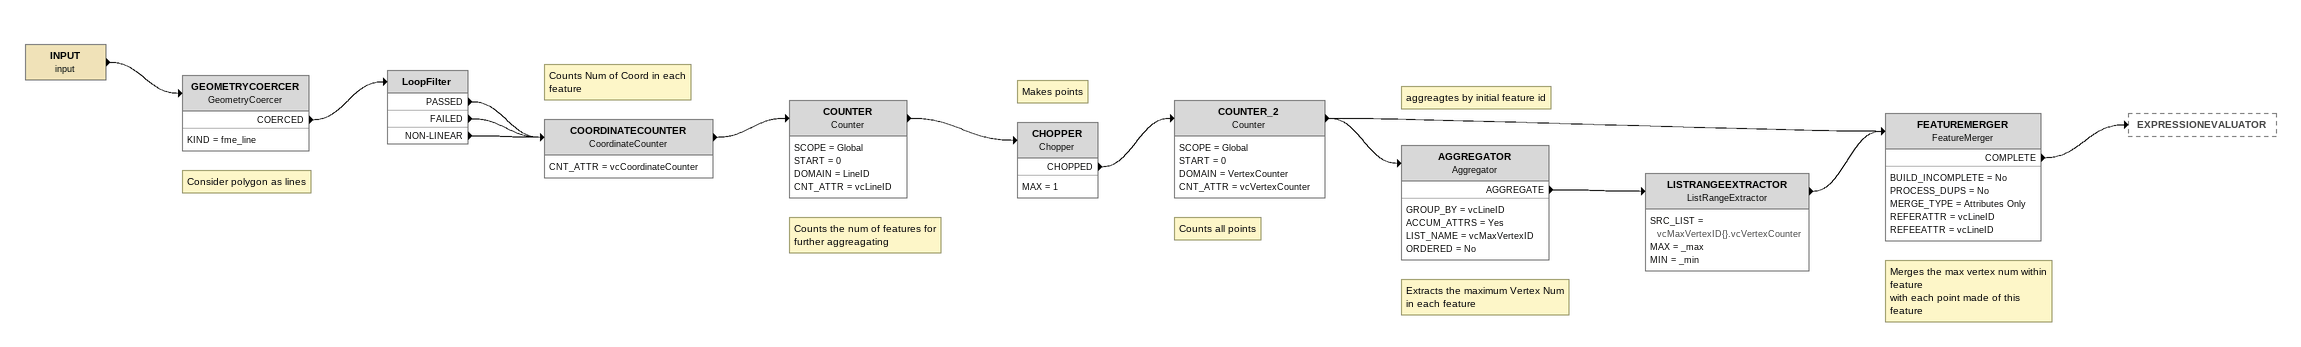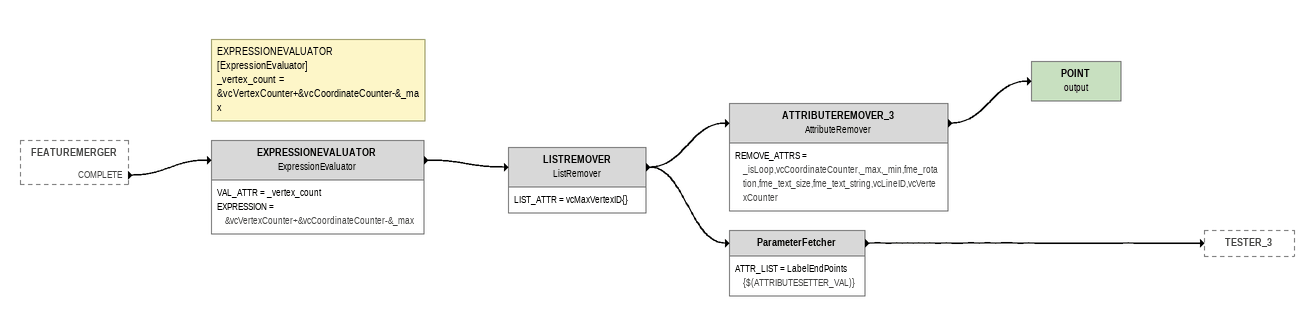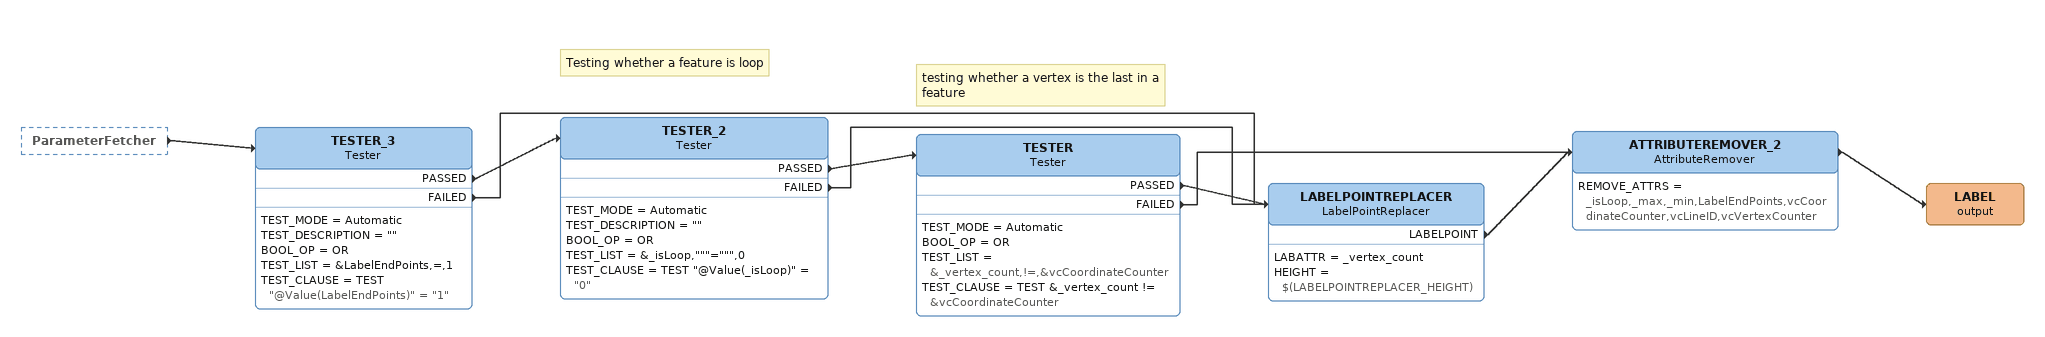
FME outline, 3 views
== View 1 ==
INPUT (input)
    -> GEOMETRYCOERCER
Note: Consider polygon as lines
GEOMETRYCOERCER: GeometryCoercer
    KIND = fme_line
    COERCED -> LoopFilter
LoopFilter
    PASSED -> COORDINATECOUNTER
    FAILED -> COORDINATECOUNTER
    NON-LINEAR -> COORDINATECOUNTER
Note: Counts Num of Coord in each feature
COORDINATECOUNTER: CoordinateCounter
    CNT_ATTR = vcCoordinateCounter
    -> COUNTER
Note: Counts the num of features for further aggreagating
COUNTER: Counter
    SCOPE = Global
    START = 0
    DOMAIN = LineID
    CNT_ATTR = vcLineID
    -> CHOPPER
Note: Makes points
CHOPPER: Chopper
    MAX = 1
    CHOPPED -> COUNTER_2
Note: Counts all points
COUNTER_2: Counter
    SCOPE = Global
    START = 0
    DOMAIN = VertexCounter
    CNT_ATTR = vcVertexCounter
    -> AGGREGATOR
    -> FEATUREMERGER
Note: aggreagtes by initial feature id
AGGREGATOR: Aggregator
    GROUP_BY = vcLineID
    ACCUM_ATTRS = Yes
    LIST_NAME = vcMaxVertexID
    ORDERED = No
    AGGREGATE -> LISTRANGEEXTRACTOR
Note: Extracts the maximum Vertex Num in each feature
LISTRANGEEXTRACTOR: ListRangeExtractor
    SRC_LIST = vcMaxVertexID{}.vcVertexCounter
    MAX = _max
    MIN = _min
    -> FEATUREMERGER
Note: Merges the max vertex num within feature / with each point made of this feature
FEATUREMERGER: FeatureMerger
    BUILD_INCOMPLETE = No
    PROCESS_DUPS = No
    MERGE_TYPE = Attributes Only
    REFERATTR = vcLineID
    REFEEATTR = vcLineID
    COMPLETE -> EXPRESSIONEVALUATOR

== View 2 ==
FEATUREMERGER [outside]
    COMPLETE -> EXPRESSIONEVALUATOR
Note: EXPRESSIONEVALUATOR [ExpressionEvaluator] / _vertex_count = &vcVertexCounter+&vcCoordinateCounter-&_max
EXPRESSIONEVALUATOR: ExpressionEvaluator
    VAL_ATTR = _vertex_count
    EXPRESSION = &vcVertexCounter+&vcCoordinateCounter-&_max
    -> LISTREMOVER
LISTREMOVER: ListRemover
    LIST_ATTR = vcMaxVertexID{}
    -> ATTRIBUTEREMOVER_3
    -> ParameterFetcher
ATTRIBUTEREMOVER_3: AttributeRemover
    REMOVE_ATTRS = _isLoop,vcCoordinateCounter,_max,_min,fme_rotation,fme_text_size,fme_text_string,vcLineID,vcVertexCounter
    -> POINT (output)
POINT (output)
ParameterFetcher
    ATTR_LIST = LabelEndPoints {$(ATTRIBUTESETTER_VAL)}
    -> TESTER_3

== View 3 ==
ParameterFetcher [outside]
    -> TESTER_3
TESTER_3: Tester
    TEST_MODE = Automatic
    TEST_DESCRIPTION = ""
    BOOL_OP = OR
    TEST_LIST = &LabelEndPoints,=,1
    TEST_CLAUSE = TEST "@Value(LabelEndPoints)" = "1"
    PASSED -> TESTER_2
    FAILED -> LABELPOINTREPLACER
Note: Testing whether a feature is loop
TESTER_2: Tester
    TEST_MODE = Automatic
    TEST_DESCRIPTION = ""
    BOOL_OP = OR
    TEST_LIST = &_isLoop,"""=""",0
    TEST_CLAUSE = TEST "@Value(_isLoop)" = "0"
    PASSED -> TESTER
    FAILED -> LABELPOINTREPLACER
Note: testing whether a vertex is the last in a feature
TESTER: Tester
    TEST_MODE = Automatic
    BOOL_OP = OR
    TEST_LIST = &_vertex_count,!=,&vcCoordinateCounter
    TEST_CLAUSE = TEST &_vertex_count != &vcCoordinateCounter
    PASSED -> LABELPOINTREPLACER
    FAILED -> ATTRIBUTEREMOVER_2
LABELPOINTREPLACER: LabelPointReplacer
    LABATTR = _vertex_count
    HEIGHT = $(LABELPOINTREPLACER_HEIGHT)
    LABELPOINT -> ATTRIBUTEREMOVER_2
ATTRIBUTEREMOVER_2: AttributeRemover
    REMOVE_ATTRS = _isLoop,_max,_min,LabelEndPoints,vcCoordinateCounter,vcLineID,vcVertexCounter
    -> LABEL (output)
LABEL (output)
